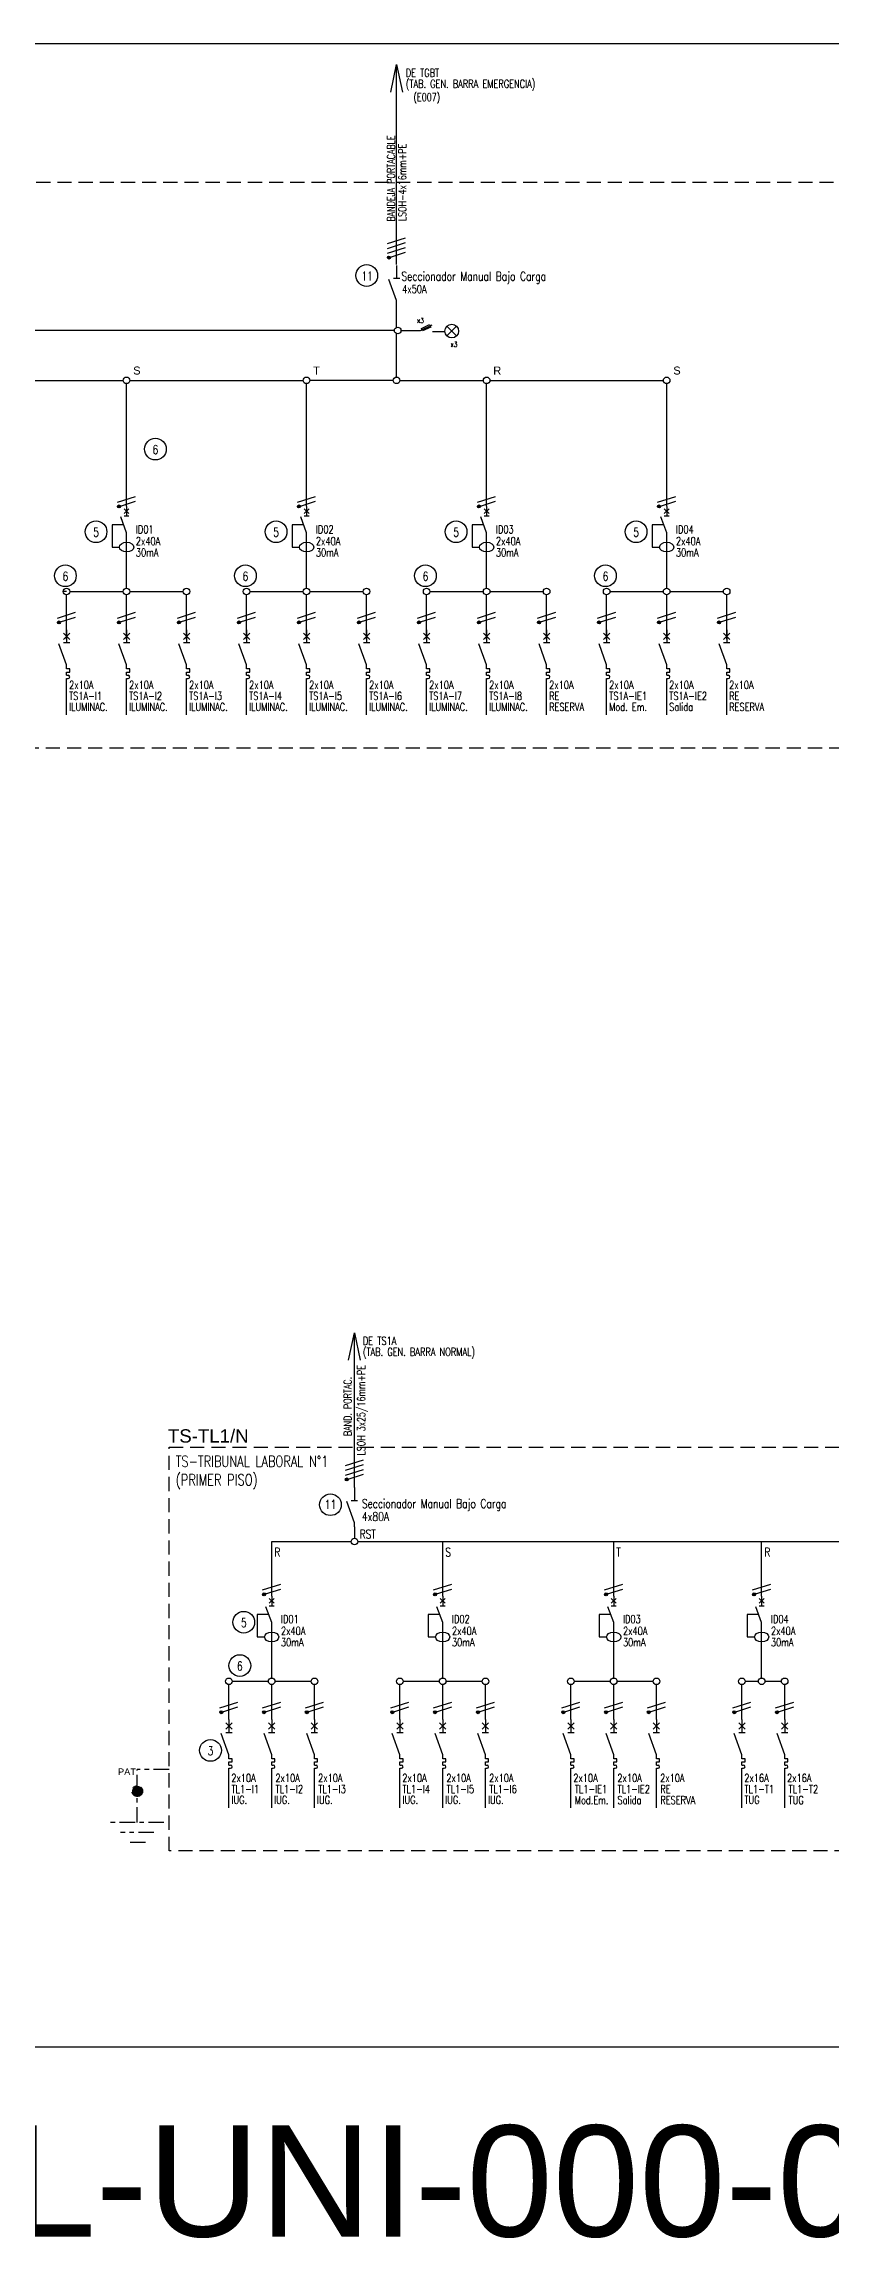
# Model space of a CAD drawing. Extents: x 3521 to 3783, y 1252 to 1654.
# Drawn here: x 3597.61 to 3615.29, y 1441.9 to 1491.27 of the extents above; entities that cross this region are included whole.
import ezdxf
from ezdxf.enums import TextEntityAlignment as Align

# ---------------------------------------------------------------- set-up
doc = ezdxf.new("R2010")
doc.units = 0
doc.linetypes.add('OCJ-ESQUEMAS UNIFILARES-CORREGIDOS IDO-REV.br$0$DASHED', pattern=[19.05, 12.7, -6.35])
doc.linetypes.add('OCJ-ESQUEMAS UNIFILARES-CORREGIDOS IDO-REV.br$0$EJE_5', pattern=[7.1, 5, -1, 0.1, -1])
for name, color, linetype in [('OCJ-ESQUEMAS UNIFILARES-CORREGIDOS IDO-REV.br$0$00-IE', 1, 'Continuous'), ('OCJ-ESQUEMAS UNIFILARES-CORREGIDOS IDO-REV.br$0$00-IE-CABLES', 10, 'Continuous'), ('OCJ-ESQUEMAS UNIFILARES-CORREGIDOS IDO-REV.br$0$01-ELE-APARATOS', 170, 'Continuous'), ('OCJ-ESQUEMAS UNIFILARES-CORREGIDOS IDO-REV.br$0$ELECTRIC', 4, 'Continuous'), ('OCJ-ESQUEMAS UNIFILARES-CORREGIDOS IDO-REV.br$0$NOMBRE DE PLANOS', 6, 'Continuous'), ('OCJ-ESQUEMAS UNIFILARES-CORREGIDOS IDO-REV.br$0$PAT', 80, 'Continuous'), ('OCJ-ESQUEMAS UNIFILARES-CORREGIDOS IDO-REV.br$0$TEXTO', 7, 'Continuous')]:
    doc.layers.add(name, color=color, linetype=linetype)
doc.styles.add('OCJ-ESQUEMAS UNIFILARES-CORREGIDOS IDO-REV.br$0$ARIAL', font='arial.ttf', dxfattribs={"height": 0.2})
doc.styles.add('OCJ-ESQUEMAS UNIFILARES-CORREGIDOS IDO-REV.br$0$Electricidad', font='ROMANS.SHX', dxfattribs={"width": 0.75, "height": 0.175})
doc.styles.add('OCJ-ESQUEMAS UNIFILARES-CORREGIDOS IDO-REV.br$0$Standard', font='arial.ttf')

# ---------------------------------------------------------------- blocks, each defined once
blk = doc.blocks.new('OCJ-ESQUEMAS UNIFILARES-CORREGIDOS IDO-REV.br$0$Unif-Interruptor-Term')
for p, q in [((0, -1.013), (0.045, -1.013)), ((0, -1.103), (0.045, -1.103))]:
    blk.add_line(p, q)
for points in [[(-0.09, 0.177), (0.09, -0.003)], [(-0.09, -0.003), (0.09, 0.177)], [(0, 0.267), (0, -0.093)], [(0, -0.72), (-0.215, -0.128)], [(-0.09, -0.093), (0.09, -0.093)], [(0, -0.833), (0, -0.72)], [(0, -0.923), (0.09, -0.923), (0.09, -0.833), (0, -0.833)], [(0, -1.013), (0, -0.923)], [(0, -1.215), (0, -1.103)]]:
    blk.add_lwpolyline(points)
blk.add_arc((0.045, -1.058), 0.045, 270, 90)
blk = doc.blocks.new('OCJ-ESQUEMAS UNIFILARES-CORREGIDOS IDO-REV.br$0$Unif-Interruptor-Dif')
for points in [[(-0.068, 0.11), (0.068, -0.025)], [(-0.068, -0.025), (0.068, 0.11)], [(0, 0.177), (0, -0.093)], [(-0.081, -0.343), (-0.405, -0.343), (-0.405, -0.97), (-0.202, -0.97)], [(0, -0.565), (-0.162, -0.121)], [(-0.068, -0.093), (0.068, -0.093)], [(0, -1.308), (0, -0.565)]]:
    blk.add_lwpolyline(points)
blk.add_ellipse((0, -0.97), major_axis=(0.203, 0), ratio=0.670814)
blk = doc.blocks.new('OCJ-ESQUEMAS UNIFILARES-CORREGIDOS IDO-REV.br$0$A$C7AFF483F')
for points in [[(0, 0.09), (-0.172, 0.564)], [(-0.072, 0.592), (0.072, 0.592)], [(0, 0.88), (0, 0.592)], [(0, 0), (0, 0.09)]]:
    blk.add_lwpolyline(points)

msp = doc.modelspace()

# ---------------------------------------------------------------- hatches: boundary and pattern name
at = {"layer": 'OCJ-ESQUEMAS UNIFILARES-CORREGIDOS IDO-REV.br$0$00-IE-CABLES'}
for points in [[(3605.344, 1486.445, 1), (3605.399, 1486.484, 1)], [(3599.269, 1480.843, 1), (3599.324, 1480.883, 1)], [(3603.319, 1480.843, 1), (3603.374, 1480.883, 1)], [(3607.369, 1480.843, 1), (3607.424, 1480.883, 1)], [(3611.419, 1480.843, 1), (3611.474, 1480.883, 1)], [(3597.919, 1478.235, 1), (3597.974, 1478.275, 1)], [(3599.269, 1478.235, 1), (3599.324, 1478.275, 1)], [(3600.619, 1478.235, 1), (3600.674, 1478.275, 1)], [(3601.969, 1478.235, 1), (3602.024, 1478.275, 1)], [(3603.319, 1478.235, 1), (3603.374, 1478.275, 1)], [(3604.669, 1478.235, 1), (3604.724, 1478.275, 1)], [(3606.019, 1478.235, 1), (3606.074, 1478.275, 1)], [(3607.369, 1478.235, 1), (3607.424, 1478.275, 1)], [(3608.719, 1478.235, 1), (3608.774, 1478.275, 1)], [(3610.069, 1478.235, 1), (3610.124, 1478.275, 1)], [(3611.419, 1478.235, 1), (3611.474, 1478.275, 1)], [(3612.769, 1478.235, 1), (3612.824, 1478.275, 1)], [(3604.395, 1458.952, 1), (3604.449, 1458.992, 1)], [(3602.534, 1456.368, 1), (3602.588, 1456.408, 1)], [(3606.381, 1456.368, 1), (3606.435, 1456.408, 1)], [(3610.227, 1456.368, 1), (3610.282, 1456.408, 1)], [(3613.556, 1456.368, 1), (3613.611, 1456.408, 1)], [(3601.572, 1453.716, 1), (3601.627, 1453.756, 1)], [(3602.534, 1453.716, 1), (3602.588, 1453.756, 1)], [(3603.495, 1453.716, 1), (3603.55, 1453.756, 1)], [(3605.419, 1453.716, 1), (3605.473, 1453.756, 1)], [(3606.381, 1453.716, 1), (3606.435, 1453.756, 1)], [(3607.342, 1453.716, 1), (3607.397, 1453.756, 1)], [(3609.266, 1453.716, 1), (3609.32, 1453.756, 1)], [(3610.227, 1453.716, 1), (3610.282, 1453.756, 1)], [(3611.189, 1453.716, 1), (3611.244, 1453.756, 1)], [(3613.112, 1453.716, 1), (3613.167, 1453.756, 1)], [(3614.074, 1453.716, 1), (3614.129, 1453.756, 1)]]:
    msp.add_hatch(color=256, dxfattribs=at).paths.add_polyline_path(points)
at = {"layer": 'OCJ-ESQUEMAS UNIFILARES-CORREGIDOS IDO-REV.br$0$PAT', "linetype": 'OCJ-ESQUEMAS UNIFILARES-CORREGIDOS IDO-REV.br$0$EJE_5', "ltscale": 0.07}
h = msp.add_hatch(color=256, dxfattribs=at)
h.paths.add_polyline_path([(3599.589, 1451.961), (3599.829, 1451.961, 1)])
h.paths.add_polyline_path([(3599.829, 1451.961), (3599.709, 1451.961), (3599.709, 1451.841, 0.414214)])
h.paths.add_polyline_path([(3599.709, 1451.961), (3599.589, 1451.961, 0.414214), (3599.709, 1451.841)])

# ---------------------------------------------------------------- linework, layer by layer
at = {"layer": 'OCJ-ESQUEMAS UNIFILARES-CORREGIDOS IDO-REV.br$0$00-IE'}
msp.add_line((3605.493, 1484.824), (3581.887, 1484.824), dxfattribs=at)
for points in [[(3605.641, 1484.824), (3606.077, 1484.824), (3606.346, 1484.949)], [(3606.348, 1484.803), (3606.626, 1484.803)]]:
    msp.add_lwpolyline(points, dxfattribs=at)
msp.add_lwpolyline([(3606.101, 1484.871), (3606.282, 1484.954), (3606.309, 1484.896), (3606.128, 1484.813)], close=True, dxfattribs=at)
at = {"layer": 'OCJ-ESQUEMAS UNIFILARES-CORREGIDOS IDO-REV.br$0$00-IE-CABLES'}
for p, q in [((3605.543, 1486.305), (3605.543, 1490.805)), ((3605.543, 1484.895), (3605.543, 1485.406)), ((3605.543, 1483.776), (3605.543, 1484.754)), ((3596.842, 1483.701), (3599.393, 1483.701)), ((3599.468, 1480.867), (3599.468, 1483.627)), ((3599.468, 1481.801), (3599.468, 1483.627)), ((3599.542, 1483.701), (3603.443, 1483.701)), ((3599.542, 1483.701), (3600.143, 1483.701)), ((3603.518, 1480.867), (3603.518, 1483.627)), ((3605.468, 1483.701), (3603.592, 1483.701)), ((3605.617, 1483.701), (3607.493, 1483.701)), ((3607.568, 1480.867), (3607.568, 1483.627)), ((3607.642, 1483.701), (3611.543, 1483.701)), ((3611.618, 1480.867), (3611.618, 1483.627)), ((3599.468, 1479.025), (3599.468, 1479.827)), ((3603.518, 1479.025), (3603.518, 1479.827)), ((3607.568, 1479.025), (3607.568, 1479.827)), ((3611.618, 1479.025), (3611.618, 1479.827)), ((3598.118, 1478.951), (3598.043, 1478.951)), ((3598.118, 1477.875), (3598.118, 1478.877)), ((3598.192, 1478.951), (3599.393, 1478.951)), ((3599.468, 1477.875), (3599.468, 1478.877)), ((3599.542, 1478.951), (3600.743, 1478.951)), ((3600.818, 1477.875), (3600.818, 1478.877)), ((3602.168, 1477.875), (3602.168, 1478.877)), ((3602.242, 1478.951), (3603.443, 1478.951)), ((3603.518, 1477.875), (3603.518, 1478.877)), ((3603.592, 1478.951), (3604.793, 1478.951)), ((3604.868, 1477.875), (3604.868, 1478.877)), ((3606.218, 1477.875), (3606.218, 1478.877)), ((3606.292, 1478.951), (3607.493, 1478.951)), ((3607.568, 1477.875), (3607.568, 1478.877)), ((3607.642, 1478.951), (3608.843, 1478.951)), ((3608.918, 1477.875), (3608.918, 1478.877)), ((3610.268, 1477.875), (3610.268, 1478.877)), ((3610.342, 1478.951), (3611.543, 1478.951)), ((3611.618, 1477.875), (3611.618, 1478.877)), ((3611.692, 1478.951), (3612.893, 1478.951)), ((3612.968, 1477.875), (3612.968, 1478.877)), ((3598.118, 1476.174), (3598.118, 1476.976)), ((3599.468, 1476.174), (3599.468, 1476.976)), ((3600.818, 1476.174), (3600.818, 1476.976)), ((3602.168, 1476.174), (3602.168, 1476.976)), ((3603.518, 1476.174), (3603.518, 1476.976)), ((3604.868, 1476.174), (3604.868, 1476.976)), ((3606.218, 1476.174), (3606.218, 1476.976)), ((3607.568, 1476.174), (3607.568, 1476.976)), ((3608.918, 1476.174), (3608.918, 1476.976)), ((3610.268, 1476.174), (3610.268, 1476.976)), ((3611.618, 1476.174), (3611.618, 1476.976)), ((3612.968, 1476.174), (3612.968, 1476.976)), ((3604.593, 1458.79), (3604.593, 1462.271)), ((3604.593, 1457.909), (3604.593, 1457.648)), ((3602.732, 1456.348), (3602.732, 1457.574)), ((3602.732, 1457.574), (3604.519, 1457.574)), ((3604.667, 1457.574), (3624.349, 1457.574)), ((3606.579, 1456.348), (3606.579, 1457.574)), ((3610.426, 1456.348), (3610.426, 1457.574)), ((3613.755, 1456.348), (3613.755, 1457.574)), ((3602.732, 1454.506), (3602.732, 1455.307)), ((3606.579, 1454.506), (3606.579, 1455.307)), ((3610.426, 1454.506), (3610.426, 1455.307)), ((3613.755, 1454.506), (3613.755, 1455.307)), ((3601.845, 1454.431), (3602.658, 1454.431)), ((3602.806, 1454.431), (3603.62, 1454.431)), ((3605.692, 1454.431), (3606.505, 1454.431)), ((3606.653, 1454.431), (3607.467, 1454.431)), ((3609.538, 1454.431), (3610.352, 1454.431)), ((3610.5, 1454.431), (3611.314, 1454.431)), ((3613.385, 1454.431), (3613.681, 1454.431)), ((3613.829, 1454.431), (3614.199, 1454.431)), ((3601.771, 1453.569), (3601.771, 1454.357)), ((3602.732, 1453.569), (3602.732, 1454.357)), ((3603.694, 1453.569), (3603.694, 1454.357)), ((3605.617, 1453.569), (3605.617, 1454.357)), ((3606.579, 1453.569), (3606.579, 1454.357)), ((3607.541, 1453.569), (3607.541, 1454.357)), ((3609.464, 1453.569), (3609.464, 1454.357)), ((3610.426, 1453.569), (3610.426, 1454.357)), ((3611.388, 1453.569), (3611.388, 1454.357)), ((3613.311, 1453.569), (3613.311, 1454.357)), ((3614.273, 1453.569), (3614.273, 1454.357)), ((3601.771, 1451.581), (3601.771, 1452.383)), ((3602.732, 1451.581), (3602.732, 1452.383)), ((3603.694, 1451.581), (3603.694, 1452.383)), ((3605.617, 1451.581), (3605.617, 1452.383)), ((3606.579, 1451.581), (3606.579, 1452.383)), ((3607.541, 1451.581), (3607.541, 1452.383)), ((3609.464, 1451.581), (3609.464, 1452.383)), ((3610.426, 1451.581), (3610.426, 1452.383)), ((3611.388, 1451.581), (3611.388, 1452.383)), ((3613.311, 1451.581), (3613.311, 1452.383)), ((3614.273, 1451.581), (3614.273, 1452.383))]:
    msp.add_line(p, q, dxfattribs=at)
for points in [[(3605.412, 1490.187), (3605.543, 1490.805), (3605.673, 1490.187)], [(3605.339, 1486.778), (3605.746, 1486.907)], [(3605.339, 1486.67), (3605.746, 1486.799)], [(3605.339, 1486.562), (3605.746, 1486.691)], [(3605.403, 1486.475), (3605.746, 1486.583)], [(3599.264, 1480.961), (3599.671, 1481.089)], [(3603.314, 1480.961), (3603.721, 1481.089)], [(3607.364, 1480.961), (3607.771, 1481.089)], [(3611.414, 1480.961), (3611.821, 1481.089)], [(3599.328, 1480.873), (3599.671, 1480.981)], [(3603.378, 1480.873), (3603.721, 1480.981)], [(3607.428, 1480.873), (3607.771, 1480.981)], [(3611.478, 1480.873), (3611.821, 1480.981)], [(3597.914, 1478.353), (3598.321, 1478.482)], [(3597.978, 1478.265), (3598.321, 1478.374)], [(3599.264, 1478.353), (3599.671, 1478.482)], [(3599.328, 1478.265), (3599.671, 1478.374)], [(3600.614, 1478.353), (3601.021, 1478.482)], [(3600.678, 1478.265), (3601.021, 1478.374)], [(3601.964, 1478.353), (3602.371, 1478.482)], [(3602.028, 1478.265), (3602.371, 1478.374)], [(3603.314, 1478.353), (3603.721, 1478.482)], [(3603.378, 1478.265), (3603.721, 1478.374)], [(3604.664, 1478.353), (3605.071, 1478.482)], [(3604.728, 1478.265), (3605.071, 1478.374)], [(3606.014, 1478.353), (3606.421, 1478.482)], [(3606.078, 1478.265), (3606.421, 1478.374)], [(3607.364, 1478.353), (3607.771, 1478.482)], [(3607.428, 1478.265), (3607.771, 1478.374)], [(3608.714, 1478.353), (3609.121, 1478.482)], [(3608.778, 1478.265), (3609.121, 1478.374)], [(3610.064, 1478.353), (3610.471, 1478.482)], [(3610.128, 1478.265), (3610.471, 1478.374)], [(3611.414, 1478.353), (3611.821, 1478.482)], [(3611.478, 1478.265), (3611.821, 1478.374)], [(3612.764, 1478.353), (3613.171, 1478.482)], [(3612.828, 1478.265), (3613.171, 1478.374)], [(3604.462, 1461.653), (3604.593, 1462.271), (3604.724, 1461.653)], [(3604.39, 1459.286), (3604.797, 1459.414)], [(3604.39, 1459.178), (3604.797, 1459.306)], [(3604.39, 1459.07), (3604.797, 1459.198)], [(3604.454, 1458.982), (3604.797, 1459.09)], [(3602.529, 1456.486), (3602.936, 1456.615)], [(3602.593, 1456.398), (3602.936, 1456.507)], [(3606.376, 1456.486), (3606.783, 1456.615)], [(3606.44, 1456.398), (3606.783, 1456.507)], [(3610.222, 1456.486), (3610.629, 1456.615)], [(3610.287, 1456.398), (3610.629, 1456.507)], [(3613.551, 1456.486), (3613.958, 1456.615)], [(3613.616, 1456.398), (3613.958, 1456.507)], [(3601.567, 1453.834), (3601.974, 1453.963)], [(3602.529, 1453.834), (3602.936, 1453.963)], [(3603.491, 1453.834), (3603.898, 1453.963)], [(3605.414, 1453.834), (3605.821, 1453.963)], [(3606.376, 1453.834), (3606.783, 1453.963)], [(3607.337, 1453.834), (3607.744, 1453.963)], [(3609.261, 1453.834), (3609.668, 1453.963)], [(3610.222, 1453.834), (3610.629, 1453.963)], [(3611.184, 1453.834), (3611.591, 1453.963)], [(3613.108, 1453.834), (3613.515, 1453.963)], [(3614.069, 1453.834), (3614.476, 1453.963)], [(3601.631, 1453.746), (3601.974, 1453.855)], [(3602.593, 1453.746), (3602.936, 1453.855)], [(3603.555, 1453.746), (3603.898, 1453.855)], [(3605.478, 1453.746), (3605.821, 1453.855)], [(3606.44, 1453.746), (3606.783, 1453.855)], [(3607.402, 1453.746), (3607.744, 1453.855)], [(3609.325, 1453.746), (3609.668, 1453.855)], [(3610.287, 1453.746), (3610.629, 1453.855)], [(3611.249, 1453.746), (3611.591, 1453.855)], [(3613.172, 1453.746), (3613.515, 1453.855)], [(3614.134, 1453.746), (3614.476, 1453.855)]]:
    msp.add_lwpolyline(points, dxfattribs=at)
for centre, radius in [((3605.371, 1486.464), 0.0338), ((3605.567, 1484.824), 0.0741), ((3599.468, 1483.701), 0.0741), ((3603.518, 1483.701), 0.0741), ((3605.543, 1483.701), 0.0741), ((3607.568, 1483.701), 0.0741), ((3611.618, 1483.701), 0.0741), ((3599.296, 1480.863), 0.0338), ((3603.346, 1480.863), 0.0338), ((3607.396, 1480.863), 0.0338), ((3611.446, 1480.863), 0.0338), ((3598.118, 1478.951), 0.0741), ((3599.468, 1478.951), 0.0741), ((3600.818, 1478.951), 0.0741), ((3602.168, 1478.951), 0.0741), ((3603.518, 1478.951), 0.0741), ((3604.868, 1478.951), 0.0741), ((3606.218, 1478.951), 0.0741), ((3607.568, 1478.951), 0.0741), ((3608.918, 1478.951), 0.0741), ((3610.268, 1478.951), 0.0741), ((3611.618, 1478.951), 0.0741), ((3612.968, 1478.951), 0.0741), ((3597.946, 1478.255), 0.0338), ((3599.296, 1478.255), 0.0338), ((3600.646, 1478.255), 0.0338), ((3601.996, 1478.255), 0.0338), ((3603.346, 1478.255), 0.0338), ((3604.696, 1478.255), 0.0338), ((3606.046, 1478.255), 0.0338), ((3607.396, 1478.255), 0.0338), ((3608.746, 1478.255), 0.0338), ((3610.096, 1478.255), 0.0338), ((3611.446, 1478.255), 0.0338), ((3612.796, 1478.255), 0.0338), ((3604.422, 1458.972), 0.0338), ((3604.593, 1457.574), 0.0741), ((3602.561, 1456.388), 0.0338), ((3606.408, 1456.388), 0.0338), ((3610.255, 1456.388), 0.0338), ((3613.584, 1456.388), 0.0338), ((3601.771, 1454.431), 0.0741), ((3602.732, 1454.431), 0.0741), ((3603.694, 1454.431), 0.0741), ((3605.617, 1454.431), 0.0741), ((3606.579, 1454.431), 0.0741), ((3607.541, 1454.431), 0.0741), ((3609.464, 1454.431), 0.0741), ((3610.426, 1454.431), 0.0741), ((3611.388, 1454.431), 0.0741), ((3613.311, 1454.431), 0.0741), ((3613.755, 1454.431), 0.0741), ((3614.273, 1454.431), 0.0741), ((3601.599, 1453.736), 0.0338), ((3602.561, 1453.736), 0.0338), ((3603.523, 1453.736), 0.0338), ((3605.446, 1453.736), 0.0338), ((3606.408, 1453.736), 0.0338), ((3607.37, 1453.736), 0.0338), ((3609.293, 1453.736), 0.0338), ((3610.255, 1453.736), 0.0338), ((3611.216, 1453.736), 0.0338), ((3613.14, 1453.736), 0.0338), ((3614.101, 1453.736), 0.0338)]:
    msp.add_circle(centre, radius, dxfattribs=at)
at = {"layer": 'OCJ-ESQUEMAS UNIFILARES-CORREGIDOS IDO-REV.br$0$01-ELE-APARATOS'}
for p, q in [((3606.891, 1484.7), (3606.673, 1484.918)), ((3606.673, 1484.7), (3606.891, 1484.918))]:
    msp.add_line(p, q, dxfattribs=at)
msp.add_circle((3606.782, 1484.809), 0.154, dxfattribs=at)
at = {"layer": 'OCJ-ESQUEMAS UNIFILARES-CORREGIDOS IDO-REV.br$0$ELECTRIC', "linetype": 'OCJ-ESQUEMAS UNIFILARES-CORREGIDOS IDO-REV.br$0$DASHED', "ltscale": 0.025}
for points in [[(3578.602, 1475.431), (3644.902, 1475.431), (3644.902, 1488.15), (3578.602, 1488.15)], [(3600.423, 1459.7), (3635.24, 1459.7), (3635.24, 1450.615), (3600.423, 1450.615)]]:
    msp.add_lwpolyline(points, close=True, dxfattribs=at)
at = {"layer": 'OCJ-ESQUEMAS UNIFILARES-CORREGIDOS IDO-REV.br$0$NOMBRE DE PLANOS'}
msp.add_lwpolyline([(3577.304, 1446.208), (3650.446, 1446.208), (3650.446, 1491.271), (3577.304, 1491.271)], close=True, dxfattribs=at)
at = {"layer": 'OCJ-ESQUEMAS UNIFILARES-CORREGIDOS IDO-REV.br$0$PAT', "linetype": 'OCJ-ESQUEMAS UNIFILARES-CORREGIDOS IDO-REV.br$0$EJE_5', "ltscale": 0.07}
for p, q in [((3600.423, 1452.448), (3599.709, 1452.448)), ((3599.709, 1451.978), (3599.709, 1452.448)), ((3599.709, 1451.253), (3599.709, 1451.961)), ((3600.309, 1451.253), (3599.109, 1451.253)), ((3600.084, 1451.028), (3599.334, 1451.028)), ((3599.896, 1450.803), (3599.521, 1450.803))]:
    msp.add_line(p, q, dxfattribs=at)
msp.add_circle((3599.709, 1451.961), 0.12, dxfattribs=at)
msp.add_circle((3599.709, 1451.961), 0.12, dxfattribs=at)
at = {"layer": 'OCJ-ESQUEMAS UNIFILARES-CORREGIDOS IDO-REV.br$0$TEXTO'}
for centre in [(3604.87, 1486.06), (3600.116, 1482.154), (3598.781, 1480.294), (3602.831, 1480.294), (3606.881, 1480.294), (3610.931, 1480.294), (3598.091, 1479.304), (3602.141, 1479.304), (3606.191, 1479.304), (3610.241, 1479.304), (3604.055, 1458.405), (3602.104, 1455.761), (3602.016, 1454.785), (3601.356, 1452.877)]:
    msp.add_circle(centre, 0.244, dxfattribs=at)

# ---------------------------------------------------------------- block references
at = {"layer": 'OCJ-ESQUEMAS UNIFILARES-CORREGIDOS IDO-REV.br$0$01-ELE-APARATOS'}
for p in [(3605.543, 1485.406), (3604.593, 1457.909)]:
    msp.add_blockref('OCJ-ESQUEMAS UNIFILARES-CORREGIDOS IDO-REV.br$0$A$C7AFF483F', p, dxfattribs=at)
at = {"layer": 'OCJ-ESQUEMAS UNIFILARES-CORREGIDOS IDO-REV.br$0$01-ELE-APARATOS', "xscale": 0.7999999999999546, "yscale": 0.7999999999999546, "zscale": 0.7999999999999546}
for name, p in [('OCJ-ESQUEMAS UNIFILARES-CORREGIDOS IDO-REV.br$0$Unif-Interruptor-Dif', (3599.468, 1480.725)), ('OCJ-ESQUEMAS UNIFILARES-CORREGIDOS IDO-REV.br$0$Unif-Interruptor-Dif', (3603.518, 1480.725)), ('OCJ-ESQUEMAS UNIFILARES-CORREGIDOS IDO-REV.br$0$Unif-Interruptor-Dif', (3607.568, 1480.725)), ('OCJ-ESQUEMAS UNIFILARES-CORREGIDOS IDO-REV.br$0$Unif-Interruptor-Dif', (3611.618, 1480.725)), ('OCJ-ESQUEMAS UNIFILARES-CORREGIDOS IDO-REV.br$0$Unif-Interruptor-Term', (3598.118, 1477.875)), ('OCJ-ESQUEMAS UNIFILARES-CORREGIDOS IDO-REV.br$0$Unif-Interruptor-Term', (3599.468, 1477.875)), ('OCJ-ESQUEMAS UNIFILARES-CORREGIDOS IDO-REV.br$0$Unif-Interruptor-Term', (3600.818, 1477.875)), ('OCJ-ESQUEMAS UNIFILARES-CORREGIDOS IDO-REV.br$0$Unif-Interruptor-Term', (3602.168, 1477.875)), ('OCJ-ESQUEMAS UNIFILARES-CORREGIDOS IDO-REV.br$0$Unif-Interruptor-Term', (3603.518, 1477.875)), ('OCJ-ESQUEMAS UNIFILARES-CORREGIDOS IDO-REV.br$0$Unif-Interruptor-Term', (3604.868, 1477.875)), ('OCJ-ESQUEMAS UNIFILARES-CORREGIDOS IDO-REV.br$0$Unif-Interruptor-Term', (3606.218, 1477.875)), ('OCJ-ESQUEMAS UNIFILARES-CORREGIDOS IDO-REV.br$0$Unif-Interruptor-Term', (3607.568, 1477.875)), ('OCJ-ESQUEMAS UNIFILARES-CORREGIDOS IDO-REV.br$0$Unif-Interruptor-Term', (3608.918, 1477.875)), ('OCJ-ESQUEMAS UNIFILARES-CORREGIDOS IDO-REV.br$0$Unif-Interruptor-Term', (3610.268, 1477.875)), ('OCJ-ESQUEMAS UNIFILARES-CORREGIDOS IDO-REV.br$0$Unif-Interruptor-Term', (3611.618, 1477.875)), ('OCJ-ESQUEMAS UNIFILARES-CORREGIDOS IDO-REV.br$0$Unif-Interruptor-Term', (3612.968, 1477.875)), ('OCJ-ESQUEMAS UNIFILARES-CORREGIDOS IDO-REV.br$0$Unif-Interruptor-Dif', (3602.732, 1456.206)), ('OCJ-ESQUEMAS UNIFILARES-CORREGIDOS IDO-REV.br$0$Unif-Interruptor-Dif', (3606.579, 1456.206)), ('OCJ-ESQUEMAS UNIFILARES-CORREGIDOS IDO-REV.br$0$Unif-Interruptor-Dif', (3610.426, 1456.206)), ('OCJ-ESQUEMAS UNIFILARES-CORREGIDOS IDO-REV.br$0$Unif-Interruptor-Dif', (3613.755, 1456.206)), ('OCJ-ESQUEMAS UNIFILARES-CORREGIDOS IDO-REV.br$0$Unif-Interruptor-Term', (3601.771, 1453.356)), ('OCJ-ESQUEMAS UNIFILARES-CORREGIDOS IDO-REV.br$0$Unif-Interruptor-Term', (3602.732, 1453.356)), ('OCJ-ESQUEMAS UNIFILARES-CORREGIDOS IDO-REV.br$0$Unif-Interruptor-Term', (3603.694, 1453.356)), ('OCJ-ESQUEMAS UNIFILARES-CORREGIDOS IDO-REV.br$0$Unif-Interruptor-Term', (3605.617, 1453.356)), ('OCJ-ESQUEMAS UNIFILARES-CORREGIDOS IDO-REV.br$0$Unif-Interruptor-Term', (3606.579, 1453.356)), ('OCJ-ESQUEMAS UNIFILARES-CORREGIDOS IDO-REV.br$0$Unif-Interruptor-Term', (3607.541, 1453.356)), ('OCJ-ESQUEMAS UNIFILARES-CORREGIDOS IDO-REV.br$0$Unif-Interruptor-Term', (3609.464, 1453.356)), ('OCJ-ESQUEMAS UNIFILARES-CORREGIDOS IDO-REV.br$0$Unif-Interruptor-Term', (3610.426, 1453.356)), ('OCJ-ESQUEMAS UNIFILARES-CORREGIDOS IDO-REV.br$0$Unif-Interruptor-Term', (3611.388, 1453.356)), ('OCJ-ESQUEMAS UNIFILARES-CORREGIDOS IDO-REV.br$0$Unif-Interruptor-Term', (3613.311, 1453.356)), ('OCJ-ESQUEMAS UNIFILARES-CORREGIDOS IDO-REV.br$0$Unif-Interruptor-Term', (3614.273, 1453.356))]:
    msp.add_blockref(name, p, dxfattribs=at)

# ---------------------------------------------------------------- texts
at = {"layer": 'OCJ-ESQUEMAS UNIFILARES-CORREGIDOS IDO-REV.br$0$NOMBRE DE PLANOS', "insert": (3579.372, 1444.439), "char_height": 2.5, "attachment_point": 1, "style": 'OCJ-ESQUEMAS UNIFILARES-CORREGIDOS IDO-REV.br$0$Standard'}
msp.add_mtext_dynamic_manual_height_columns('OCJ-DE-IEL-UNI-000-011', width=92.70233, gutter_width=12.5, heights=[0], dxfattribs=at)
at = {"layer": 'OCJ-ESQUEMAS UNIFILARES-CORREGIDOS IDO-REV.br$0$TEXTO', "style": 'OCJ-ESQUEMAS UNIFILARES-CORREGIDOS IDO-REV.br$0$Electricidad', "width": 0.75}
for s, height, p in [('DE TGBT', 0.18, (3605.748, 1490.53)), ('(TAB. GEN. BARRA EMERGENCIA)', 0.18, (3605.748, 1490.282)), ('11', 0.2, (3604.751, 1485.95)), ('Seccionador Manual Bajo Carga', 0.2, (3605.652, 1485.942)), ('4x50A', 0.18, (3605.668, 1485.665)), ('x3', 0.1118, (3606.003, 1484.992)), ('x3', 0.1118, (3606.758, 1484.453)), ('6', 0.2, (3600.052, 1482.044)), ('5', 0.2, (3598.717, 1480.184)), ('2x40A', 0.18, (3599.677, 1479.995)), ('ID01', 0.18, (3599.677, 1480.259)), ('5', 0.2, (3602.767, 1480.184)), ('2x40A', 0.18, (3603.727, 1479.995)), ('ID02', 0.18, (3603.727, 1480.259)), ('5', 0.2, (3606.817, 1480.184)), ('2x40A', 0.18, (3607.777, 1479.995)), ('ID03', 0.18, (3607.777, 1480.259)), ('5', 0.2, (3610.867, 1480.184)), ('2x40A', 0.18, (3611.827, 1479.995)), ('ID04', 0.18, (3611.827, 1480.259)), ('30mA', 0.18, (3599.677, 1479.738)), ('30mA', 0.18, (3603.727, 1479.738)), ('30mA', 0.18, (3607.777, 1479.738)), ('30mA', 0.18, (3611.827, 1479.738)), ('6', 0.2, (3598.027, 1479.194)), ('6', 0.2, (3602.077, 1479.194)), ('6', 0.2, (3606.127, 1479.194)), ('6', 0.2, (3610.177, 1479.194)), ('TS1A-I1', 0.18, (3598.175, 1476.51)), ('2x10A', 0.18, (3598.175, 1476.759)), ('TS1A-I2', 0.18, (3599.525, 1476.51)), ('2x10A', 0.18, (3599.525, 1476.759)), ('TS1A-I3', 0.18, (3600.875, 1476.51)), ('2x10A', 0.18, (3600.875, 1476.759)), ('TS1A-I4', 0.18, (3602.225, 1476.51)), ('2x10A', 0.18, (3602.225, 1476.759)), ('TS1A-I5', 0.18, (3603.575, 1476.51)), ('2x10A', 0.18, (3603.575, 1476.759)), ('TS1A-I6', 0.18, (3604.925, 1476.51)), ('2x10A', 0.18, (3604.925, 1476.759)), ('TS1A-I7', 0.18, (3606.275, 1476.51)), ('2x10A', 0.18, (3606.275, 1476.759)), ('TS1A-I8', 0.18, (3607.625, 1476.51)), ('2x10A', 0.18, (3607.625, 1476.759)), ('2x10A', 0.18, (3608.975, 1476.759)), ('RE', 0.18, (3608.975, 1476.51)), ('TS1A-IE1', 0.18, (3610.325, 1476.51)), ('2x10A', 0.18, (3610.325, 1476.759)), ('TS1A-IE2', 0.18, (3611.675, 1476.51)), ('2x10A', 0.18, (3611.675, 1476.759)), ('2x10A', 0.18, (3613.025, 1476.759)), ('RE', 0.18, (3613.025, 1476.51)), ('ILUMINAC.', 0.18, (3598.175, 1476.262)), ('ILUMINAC.', 0.18, (3599.525, 1476.262)), ('ILUMINAC.', 0.18, (3600.875, 1476.262)), ('ILUMINAC.', 0.18, (3602.225, 1476.262)), ('ILUMINAC.', 0.18, (3603.575, 1476.262)), ('ILUMINAC.', 0.18, (3604.925, 1476.262)), ('ILUMINAC.', 0.18, (3606.275, 1476.262)), ('ILUMINAC.', 0.18, (3607.625, 1476.262)), ('RESERVA', 0.18, (3608.975, 1476.262)), ('Mod. Em.', 0.18, (3610.325, 1476.262)), ('Salida', 0.18, (3611.675, 1476.262)), ('RESERVA', 0.18, (3613.025, 1476.262)), ('DE TS1A', 0.18, (3604.784, 1462.001)), ('(TAB. GEN. BARRA NORMAL)', 0.18, (3604.784, 1461.753)), ('TS-TRIBUNAL LABORAL N°1', 0.25, (3600.575, 1459.255)), ('(PRIMER PISO)', 0.25, (3600.575, 1458.839)), ('11', 0.2, (3603.928, 1458.311)), ('Seccionador Manual Bajo Carga', 0.2, (3604.761, 1458.33)), ('RST', 0.2, (3604.711, 1457.642)), ('4x80A', 0.2, (3604.761, 1458.039)), ('R', 0.2, (3602.79, 1457.237)), ('S', 0.2, (3606.637, 1457.237)), ('T', 0.2, (3610.484, 1457.237)), ('R', 0.2, (3613.813, 1457.237)), ('5', 0.2, (3602.04, 1455.651)), ('ID01', 0.18, (3602.941, 1455.74)), ('ID02', 0.18, (3606.788, 1455.74)), ('ID03', 0.18, (3610.635, 1455.74)), ('ID04', 0.18, (3613.964, 1455.74)), ('2x40A', 0.18, (3602.941, 1455.475)), ('30mA', 0.18, (3602.941, 1455.219)), ('2x40A', 0.18, (3606.788, 1455.475)), ('30mA', 0.18, (3606.788, 1455.219)), ('2x40A', 0.18, (3610.635, 1455.475)), ('30mA', 0.18, (3610.635, 1455.219)), ('2x40A', 0.18, (3613.964, 1455.475)), ('30mA', 0.18, (3613.964, 1455.219)), ('6', 0.2, (3601.952, 1454.675)), ('3', 0.2, (3601.292, 1452.767)), ('TL1-I1', 0.18, (3601.828, 1451.917)), ('2x10A', 0.18, (3601.823, 1452.166)), ('TL1-I2', 0.18, (3602.82, 1451.917)), ('2x10A', 0.18, (3602.816, 1452.166)), ('TL1-I3', 0.18, (3603.781, 1451.917)), ('2x10A', 0.18, (3603.777, 1452.166)), ('TL1-I4', 0.18, (3605.674, 1451.917)), ('2x10A', 0.18, (3605.67, 1452.166)), ('TL1-I5', 0.18, (3606.667, 1451.917)), ('2x10A', 0.18, (3606.662, 1452.166)), ('TL1-I6', 0.18, (3607.628, 1451.917)), ('2x10A', 0.18, (3607.624, 1452.166)), ('2x10A', 0.18, (3609.517, 1452.166)), ('TL1-IE1', 0.18, (3609.552, 1451.917)), ('TL1-IE2', 0.18, (3610.513, 1451.917)), ('2x10A', 0.18, (3610.509, 1452.166)), ('2x10A', 0.18, (3611.471, 1452.166)), ('RE', 0.18, (3611.475, 1451.917)), ('TL1-T1', 0.18, (3613.368, 1451.917)), ('2x16A', 0.18, (3613.364, 1452.166)), ('2x16A', 0.18, (3614.326, 1452.166)), ('TL1-T2', 0.18, (3614.36, 1451.917)), ('IUG.', 0.18, (3601.828, 1451.672)), ('IUG.', 0.18, (3602.789, 1451.672)), ('IUG.', 0.18, (3603.751, 1451.672)), ('IUG.', 0.18, (3605.675, 1451.672)), ('IUG.', 0.18, (3606.636, 1451.672)), ('IUG.', 0.18, (3607.598, 1451.672)), ('Mod.Em.', 0.18, (3609.552, 1451.669)), ('Salida', 0.18, (3610.513, 1451.669)), ('RESERVA', 0.18, (3611.475, 1451.669)), ('TUG', 0.18, (3613.368, 1451.672)), ('TUG', 0.18, (3614.36, 1451.669))]:
    msp.add_text(s, height=height, dxfattribs=at).set_placement(p)
msp.add_text('(E007)', height=0.175, dxfattribs=at).set_placement((3606.223, 1489.985), align=Align.CENTER)
for s, p in [('BANDEJA PORTACABLE', (3605.504, 1488.242)), ('LSOH-4x16mm+PE', (3605.758, 1488.153)), ('LSOH 3x25/16mm+PE', (3604.834, 1460.528)), ('BAND. PORTAC.', (3604.529, 1460.614))]:
    msp.add_text(s, height=0.175, rotation=90, dxfattribs=at).set_placement(p, align=Align.CENTER)
at = {"layer": 'OCJ-ESQUEMAS UNIFILARES-CORREGIDOS IDO-REV.br$0$TEXTO'}
for s, height, style, p in [('S', 0.18, 'OCJ-ESQUEMAS UNIFILARES-CORREGIDOS IDO-REV.br$0$Standard', (3599.616, 1483.832)), ('T', 0.18, 'OCJ-ESQUEMAS UNIFILARES-CORREGIDOS IDO-REV.br$0$Standard', (3603.666, 1483.832)), ('R', 0.18, 'OCJ-ESQUEMAS UNIFILARES-CORREGIDOS IDO-REV.br$0$Standard', (3607.716, 1483.832)), ('S', 0.18, 'OCJ-ESQUEMAS UNIFILARES-CORREGIDOS IDO-REV.br$0$Standard', (3611.766, 1483.832)), ('TS-TL1/N', 0.3, 'OCJ-ESQUEMAS UNIFILARES-CORREGIDOS IDO-REV.br$0$ARIAL', (3600.398, 1459.802)), ('PAT', 0.15, 'OCJ-ESQUEMAS UNIFILARES-CORREGIDOS IDO-REV.br$0$ARIAL', (3599.273, 1452.321))]:
    msp.add_text(s, height=height, dxfattribs=dict(at, style=style)).set_placement(p)

doc.saveas('drawing.dxf')
